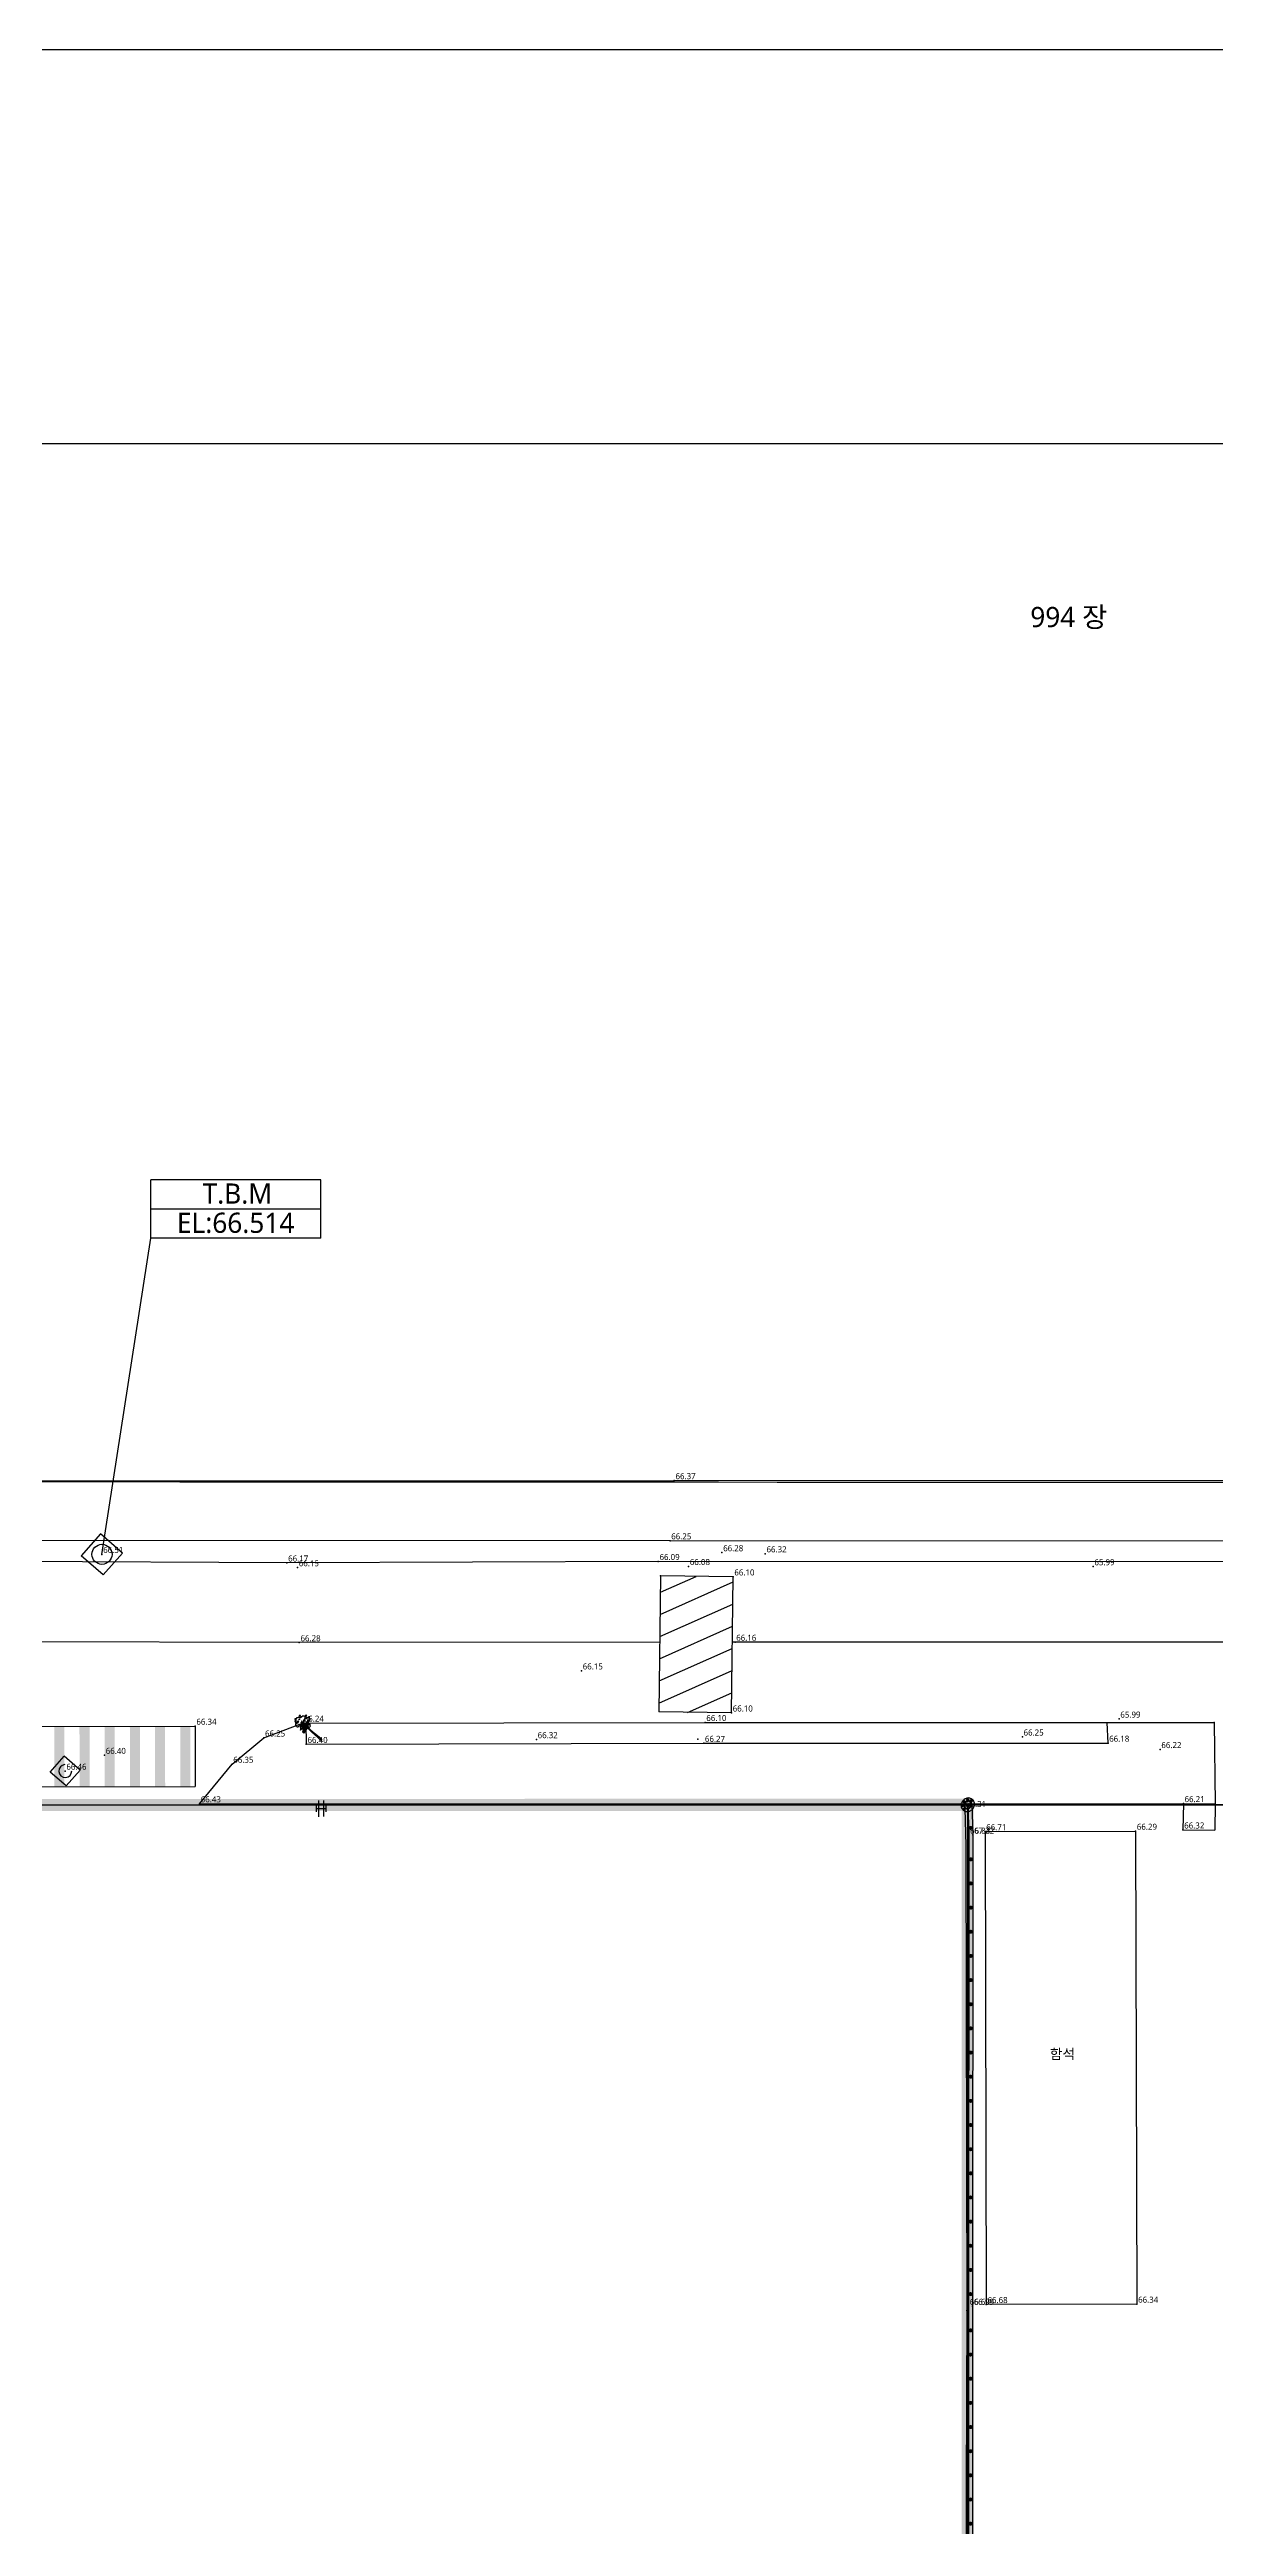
# Model space of a CAD drawing. Header units: millimetres. Extents: x 40342638 to 40753138, y 494620 to 782620.
# Drawn here: x 40615050 to 40672945, y 659581 to 782620 of the extents above; entities that cross this region are included whole.
import ezdxf
from ezdxf.enums import TextEntityAlignment as Align

# ---------------------------------------------------------------- set-up
doc = ezdxf.new("R2010")
doc.units = ezdxf.units.MM
doc.header["$LTSCALE"] = 1000
doc.header["$MEASUREMENT"] = 0
doc.header["$PDSIZE"] = -10
doc.linetypes.add('PHANTOM2', pattern=[1.25, 0.625, -0.125, 0.125, -0.125, 0.125, -0.125])
doc.layers.get('0').update_dxf_attribs({"linetype": 'CONTINUOUS'})
doc.layers.get('Defpoints').update_dxf_attribs({"color": 161, "linetype": 'CONTINUOUS'})
for name, color, linetype in [('AZB015', 3, 'CONTINUOUS'), ('AZB022', 2, 'CONTINUOUS'), ('AZB028', 1, 'CONTINUOUS'), ('EGI휀스', 243, 'CONTINUOUS'), ('TEXT', 3, 'CONTINUOUS'), ('건물', 5, 'CONTINUOUS'), ('과속방지턱', 7, 'CONTINUOUS'), ('나무', 13, 'CONTINUOUS'), ('보도블럭', 141, 'CONTINUOUS'), ('블럭담', 3, 'CONTINUOUS'), ('아스팔트', 1, 'CONTINUOUS'), ('옹벽상단', 27, 'CONTINUOUS'), ('옹벽하단', 28, 'CONTINUOUS'), ('지반고', 7, 'CONTINUOUS'), ('지번', 1, 'CONTINUOUS'), ('지적경계점', 11, 'CONTINUOUS'), ('지적선', 197, 'CONTINUOUS'), ('차선', 7, 'CONTINUOUS'), ('포인트', 7, 'CONTINUOUS'), ('횡단보도', 254, 'CONTINUOUS')]:
    doc.layers.add(name, color=color, linetype=linetype)
doc.styles.add('나눔바른고딕', font='NanumBarunGothic.ttf')

# ---------------------------------------------------------------- blocks, each defined once
blk = doc.blocks.new('AZB015')
at = {"layer": 'AZB015'}
for points in [[(-0.75, 0.75), (0.75, 0.75)], [(-0.75, -0.75), (-0.75, 0.75)], [(0.75, -0.75), (0.75, 0.75)], [(-0.75, -0.75), (0.75, -0.75)]]:
    blk.add_lwpolyline(points, dxfattribs=at)
blk.add_arc((0, 0), 0.458, 45.884, 314.116, dxfattribs=at)
blk = doc.blocks.new('함석담')
at = {"layer": 'EGI휀스'}
for points in [[(-0.24, 0.16), (-0.24, -0.16)], [(-0.24, 0), (0.24, 0)], [(-0.12, 0.4), (-0.12, -0.4)], [(0.12, 0.4), (0.12, -0.4)], [(0.24, 0.16), (0.24, -0.16)]]:
    blk.add_lwpolyline(points, dxfattribs=at)
blk = doc.blocks.new('나무')
at = {"layer": '나무'}
blk.add_line((-0.1, 0), (0.05, 0), dxfattribs=at)
for points in [[(0.75, 2.16), (0.76, 2.16), (0.78, 2.17), (0.78, 2.18), (0.77, 2.19), (0.74, 2.21), (0.74, 2.23), (0.72, 2.25), (0.7, 2.27), (0.71, 2.3), (0.72, 2.31), (0.76, 2.31), (0.78, 2.29), (0.81, 2.3), (0.83, 2.31), (0.84, 2.31), (0.86, 2.33), (0.89, 2.34), (0.89, 2.35), (0.87, 2.35), (0.87, 2.36), (0.9, 2.39), (0.92, 2.39), (0.91, 2.4), (0.9, 2.4), (0.88, 2.4), (0.87, 2.41), (0.88, 2.43), (0.89, 2.45), (0.88, 2.46), (0.87, 2.46), (0.86, 2.45), (0.84, 2.43), (0.83, 2.43), (0.81, 2.43), (0.81, 2.45), (0.8, 2.46), (0.78, 2.45), (0.76, 2.45), (0.74, 2.47), (0.74, 2.48), (0.71, 2.5), (0.69, 2.49), (0.67, 2.49), (0.63, 2.5), (0.6, 2.51), (0.58, 2.5), (0.53, 2.53), (0.51, 2.57), (0.51, 2.59), (0.54, 2.6), (0.56, 2.6), (0.6, 2.59), (0.62, 2.58), (0.68, 2.58), (0.7, 2.59), (0.7, 2.61), (0.68, 2.63), (0.68, 2.65), (0.7, 2.66), (0.72, 2.65), (0.75, 2.66), (0.78, 2.69), (0.81, 2.69), (0.85, 2.72), (0.85, 2.74), (0.81, 2.74), (0.78, 2.74), (0.79, 2.76), (0.78, 2.78), (0.77, 2.78), (0.75, 2.78), (0.72, 2.78), (0.71, 2.78), (0.69, 2.77), (0.65, 2.77), (0.65, 2.78), (0.66, 2.8), (0.68, 2.81), (0.66, 2.83), (0.64, 2.83), (0.63, 2.81), (0.61, 2.8), (0.6, 2.81), (0.63, 2.84), (0.63, 2.85), (0.62, 2.87), (0.6, 2.88), (0.59, 2.91), (0.56, 2.92), (0.53, 2.95), (0.5, 2.97), (0.48, 2.97), (0.44, 2.96), (0.41, 2.98), (0.42, 3), (0.4, 3), (0.38, 3), (0.36, 2.97), (0.35, 2.96), (0.32, 2.99), (0.29, 3.01), (0.32, 3.05), (0.33, 3.06), (0.32, 3.08), (0.36, 3.08), (0.37, 3.1), (0.39, 3.13), (0.42, 3.12), (0.44, 3.13), (0.44, 3.15), (0.42, 3.16), (0.4, 3.18), (0.41, 3.21), (0.38, 3.2), (0.36, 3.23), (0.33, 3.22), (0.32, 3.19), (0.29, 3.19), (0.27, 3.19), (0.24, 3.16), (0.21, 3.17), (0.2, 3.16), (0.19, 3.15), (0.15, 3.18), (0.12, 3.15), (0.09, 3.18), (0.07, 3.2), (0.05, 3.23), (0.03, 3.25), (0.02, 3.26), (-0.04, 3.29), (-0.05, 3.29), (-0.07, 3.28), (-0.08, 3.27), (-0.08, 3.26), (-0.1, 3.26), (-0.11, 3.26), (-0.13, 3.27), (-0.14, 3.29), (-0.15, 3.31), (-0.16, 3.33), (-0.18, 3.34), (-0.19, 3.33), (-0.19, 3.33), (-0.19, 3.31), (-0.2, 3.31), (-0.21, 3.31), (-0.22, 3.32), (-0.22, 3.3), (-0.21, 3.28), (-0.2, 3.26), (-0.19, 3.25), (-0.18, 3.21), (-0.16, 3.19), (-0.18, 3.17), (-0.18, 3.16), (-0.23, 3.16), (-0.25, 3.16), (-0.27, 3.18), (-0.29, 3.19), (-0.3, 3.19), (-0.33, 3.2), (-0.35, 3.2), (-0.37, 3.19), (-0.37, 3.17), (-0.34, 3.15), (-0.34, 3.12), (-0.33, 3.12), (-0.31, 3.1), (-0.31, 3.08), (-0.32, 3.07), (-0.35, 3.07), (-0.36, 3.08), (-0.38, 3.08), (-0.38, 3.07), (-0.38, 3.05), (-0.42, 3.04), (-0.43, 3.05), (-0.45, 3.04), (-0.44, 3.02), (-0.46, 2.99), (-0.47, 2.98), (-0.49, 2.97), (-0.49, 2.96), (-0.5, 2.93), (-0.52, 2.92), (-0.56, 2.92), (-0.58, 2.9), (-0.59, 2.88), (-0.58, 2.86), (-0.6, 2.83), (-0.62, 2.81), (-0.63, 2.79), (-0.62, 2.76), (-0.6, 2.74), (-0.61, 2.71), (-0.64, 2.69), (-0.64, 2.66), (-0.61, 2.63), (-0.57, 2.62), (-0.56, 2.59), (-0.52, 2.58), (-0.43, 2.59), (-0.4, 2.57), (-0.39, 2.56), (-0.38, 2.55), (-0.36, 2.52), (-0.33, 2.52), (-0.3, 2.53), (-0.26, 2.55), (-0.22, 2.54), (-0.21, 2.51), (-0.17, 2.51), (-0.14, 2.53), (-0.12, 2.52), (-0.1, 2.5), (-0.1, 2.48), (-0.08, 2.46), (-0.04, 2.45), (-0.03, 2.43), (-0.02, 2.42), (0, 2.4)], [(-0.44, 2.91), (-0.45, 2.92), (-0.46, 2.93), (-0.44, 2.94), (-0.43, 2.92), (-0.44, 2.91)], [(-0.26, 2.87), (-0.27, 2.86), (-0.28, 2.87), (-0.29, 2.86), (-0.3, 2.86), (-0.31, 2.88), (-0.31, 2.91), (-0.32, 2.92), (-0.33, 2.92), (-0.34, 2.91), (-0.34, 2.9), (-0.36, 2.91), (-0.37, 2.92), (-0.38, 2.92), (-0.38, 2.93), (-0.38, 2.94), (-0.35, 2.94), (-0.34, 2.94), (-0.32, 2.95), (-0.31, 2.96), (-0.31, 2.95), (-0.27, 2.94), (-0.26, 2.94), (-0.24, 2.94), (-0.25, 2.92), (-0.26, 2.92), (-0.26, 2.9), (-0.25, 2.89), (-0.26, 2.87)], [(-0.31, 2.44), (-0.32, 2.45), (-0.33, 2.47), (-0.35, 2.48), (-0.37, 2.51), (-0.36, 2.53)], [(-0.36, 2.52), (-0.35, 2.5), (-0.34, 2.49), (-0.32, 2.47), (-0.3, 2.48), (-0.3, 2.48), (-0.3, 2.5), (-0.3, 2.51), (-0.32, 2.52), (-0.33, 2.52), (-0.34, 2.51), (-0.34, 2.51), (-0.34, 2.49)], [(-0.15, 2.31), (-0.2, 2.36), (-0.24, 2.41), (-0.26, 2.44), (-0.27, 2.45), (-0.3, 2.46), (-0.29, 2.47), (-0.29, 2.48), (-0.3, 2.51), (-0.3, 2.51)], [(-0.3, 2.51), (-0.3, 2.51)], [(0.01, 2.29), (-0.04, 2.33), (-0.09, 2.38), (-0.14, 2.42), (-0.2, 2.47), (-0.26, 2.5), (-0.28, 2.53)], [(-0.28, 2.51), (-0.28, 2.53)], [(-0.15, 2.31), (-0.14, 2.31), (-0.09, 2.33), (-0.08, 2.33), (-0.09, 2.35), (-0.1, 2.38), (-0.15, 2.41), (-0.2, 2.44), (-0.24, 2.47), (-0.27, 2.5), (-0.28, 2.51)], [(-0.24, 2.91), (-0.22, 2.92), (-0.2, 2.91), (-0.19, 2.92), (-0.19, 2.93), (-0.2, 2.93), (-0.2, 2.94), (-0.18, 2.96), (-0.16, 2.96), (-0.14, 2.97), (-0.11, 2.96), (-0.1, 2.96), (-0.09, 2.95), (-0.11, 2.94), (-0.12, 2.94), (-0.13, 2.95), (-0.14, 2.94), (-0.16, 2.94), (-0.16, 2.93), (-0.16, 2.92), (-0.17, 2.91), (-0.18, 2.9), (-0.2, 2.9), (-0.21, 2.9), (-0.23, 2.9), (-0.24, 2.89), (-0.25, 2.9), (-0.24, 2.91)], [(0.08, 2.71), (0.08, 2.67), (0.08, 2.61), (0.08, 2.56), (0.07, 2.53), (0.06, 2.52), (0.04, 2.53), (0.01, 2.55), (-0.02, 2.58), (-0.04, 2.62), (-0.06, 2.65)], [(-0.06, 2.65), (-0.06, 2.64)], [(0.03, 2.18), (0.06, 2.23), (0.07, 2.28), (0.08, 2.32), (0.08, 2.37), (0.07, 2.44), (0.06, 2.49), (0.05, 2.5), (0.02, 2.53), (-0.03, 2.58), (-0.06, 2.64)], [(0, 2.3), (0, 2.47), (0, 2.55)], [(0.03, 2.14), (0.07, 2.19), (0.09, 2.25), (0.11, 2.32), (0.11, 2.36), (0.12, 2.39), (0.14, 2.43), (0.16, 2.46), (0.21, 2.51), (0.24, 2.56), (0.29, 2.57), (0.4, 2.58)], [(0.05, 2.98), (0.06, 3), (0.07, 3.01), (0.09, 3.01), (0.1, 3), (0.1, 2.99), (0.1, 2.97), (0.09, 2.97), (0.07, 2.98), (0.07, 2.99), (0.06, 2.99), (0.05, 2.97), (0.04, 2.98), (0.05, 2.98)], [(0.04, 2.21), (0.04, 2.3), (0.04, 2.51)], [(0.35, 2.58), (0.29, 2.58), (0.25, 2.58), (0.23, 2.56), (0.22, 2.54), (0.18, 2.51), (0.14, 2.47), (0.11, 2.42), (0.09, 2.41), (0.09, 2.44), (0.08, 2.48), (0.08, 2.5), (0.09, 2.54), (0.09, 2.57), (0.09, 2.61), (0.1, 2.68), (0.1, 2.72)], [(0.1, 2.72), (0.08, 2.71)], [(0.19, 2.49), (0.24, 2.51), (0.26, 2.5), (0.27, 2.5), (0.29, 2.51), (0.31, 2.52), (0.35, 2.52), (0.36, 2.51), (0.34, 2.49), (0.34, 2.48), (0.34, 2.46), (0.37, 2.45), (0.38, 2.47), (0.38, 2.48), (0.39, 2.5), (0.39, 2.52), (0.38, 2.53), (0.38, 2.56), (0.38, 2.57), (0.36, 2.56), (0.34, 2.55), (0.34, 2.55), (0.32, 2.55), (0.29, 2.53), (0.26, 2.52), (0.25, 2.53), (0.23, 2.53), (0.22, 2.51), (0.22, 2.51), (0.21, 2.51)], [(0.25, 3.02), (0.24, 3.04), (0.24, 3.05), (0.23, 3.07), (0.22, 3.07), (0.2, 3.06), (0.22, 3.05), (0.21, 3.04), (0.2, 3.03), (0.21, 3.02), (0.22, 3.02), (0.23, 3.02), (0.24, 3.02), (0.25, 3.02)], [(0.35, 2.58), (0.4, 2.58)], [(-0.15, 1.84), (-0.22, 1.78), (-0.25, 1.79), (-0.27, 1.79), (-0.29, 1.78), (-0.31, 1.76), (-0.33, 1.76), (-0.36, 1.76), (-0.38, 1.76), (-0.4, 1.76), (-0.43, 1.77), (-0.47, 1.76), (-0.51, 1.79), (-0.53, 1.78), (-0.56, 1.76), (-0.58, 1.73), (-0.61, 1.73), (-0.62, 1.74), (-0.65, 1.75), (-0.67, 1.79), (-0.66, 1.81), (-0.65, 1.84), (-0.63, 1.86), (-0.6, 1.91), (-0.59, 1.94), (-0.56, 1.95), (-0.54, 1.96), (-0.49, 1.95), (-0.45, 1.94), (-0.4, 1.97), (-0.39, 1.98), (-0.36, 1.98), (-0.32, 1.95), (-0.27, 1.93), (-0.22, 1.94), (-0.21, 1.96), (-0.17, 1.97), (-0.16, 2), (-0.17, 2.02), (-0.18, 2.02), (-0.2, 2.03), (-0.21, 2.03), (-0.24, 2.02), (-0.27, 2.03), (-0.26, 2.04), (-0.25, 2.06), (-0.25, 2.06)], [(-0.3, 2.4), (-0.3, 2.4), (-0.32, 2.39), (-0.35, 2.37), (-0.39, 2.38), (-0.44, 2.38), (-0.47, 2.37), (-0.48, 2.35), (-0.51, 2.33), (-0.52, 2.29), (-0.57, 2.27), (-0.59, 2.27), (-0.6, 2.25), (-0.64, 2.24), (-0.65, 2.2), (-0.64, 2.18), (-0.6, 2.17), (-0.56, 2.18), (-0.55, 2.19), (-0.49, 2.19), (-0.45, 2.19), (-0.4, 2.15), (-0.4, 2.14), (-0.39, 2.13)], [(-0.03, 1.8), (-0.09, 1.84), (-0.16, 1.86), (-0.25, 1.87), (-0.38, 1.88), (-0.49, 1.88), (-0.57, 1.84)], [(-0.56, 1.83), (-0.57, 1.84)], [(-0.03, 1.77), (-0.09, 1.81), (-0.15, 1.84), (-0.21, 1.85), (-0.26, 1.86), (-0.35, 1.86), (-0.45, 1.87), (-0.48, 1.87), (-0.56, 1.83)], [(-0.13, 2.13), (-0.15, 2.14), (-0.24, 2.14), (-0.35, 2.13), (-0.45, 2.13), (-0.51, 2.14)], [(-0.51, 2.14), (-0.5, 2.14)], [(-0.5, 2.14), (-0.46, 2.13), (-0.38, 2.13), (-0.33, 2.14), (-0.27, 2.14), (-0.19, 2.15), (-0.14, 2.14)], [(-0.02, 1.88), (-0.06, 1.98), (-0.08, 1.99), (-0.1, 2.01), (-0.14, 2.02), (-0.15, 2.04), (-0.18, 2.06), (-0.29, 2.07), (-0.43, 2.09)], [(-0.43, 2.09), (-0.41, 2.09)], [(-0.41, 2.09), (-0.3, 2.08), (-0.18, 2.08), (-0.16, 2.07), (-0.13, 2.04), (-0.09, 2.02), (-0.06, 2.01), (-0.08, 2.05), (-0.12, 2.11), (-0.13, 2.13)], [(-0.38, 2.13), (-0.35, 2.1), (-0.33, 2.09), (-0.3, 2.1), (-0.27, 2.11), (-0.29, 2.13), (-0.29, 2.13)], [(-0.36, 2.24), (-0.3, 2.24), (-0.23, 2.24), (-0.2, 2.23)], [(-0.36, 2.23), (-0.36, 2.24)], [(-0.19, 2.22), (-0.2, 2.22), (-0.26, 2.23), (-0.32, 2.23), (-0.36, 2.23)], [(-0.24, 2.29), (-0.27, 2.32), (-0.3, 2.36), (-0.31, 2.45)], [(-0.29, 2.14), (-0.31, 2.15), (-0.3, 2.17), (-0.23, 2.15), (-0.18, 2.15), (-0.18, 2.18), (-0.21, 2.19), (-0.23, 2.2), (-0.25, 2.21), (-0.25, 2.23)], [(-0.23, 2.3), (-0.28, 2.36), (-0.29, 2.38), (-0.3, 2.45)], [(-0.17, 2.31), (-0.22, 2.36), (-0.26, 2.41), (-0.27, 2.42), (-0.28, 2.44), (-0.3, 2.44)], [(-0.26, 2.42), (-0.28, 2.4), (-0.29, 2.4)], [(-0.27, 2.26), (-0.24, 2.29)], [(-0.26, 2.25), (-0.27, 2.26)], [(-0.24, 2.28), (-0.25, 2.27), (-0.26, 2.25)], [(-0.25, 2.24), (-0.25, 2.24), (-0.24, 2.25), (-0.23, 2.26), (-0.22, 2.26)], [(-0.2, 2.23), (-0.22, 2.26), (-0.24, 2.28)], [(-0.23, 2.3), (-0.22, 2.3), (-0.19, 2.31), (-0.17, 2.31)], [(-0.17, 2.3), (-0.18, 2.3), (-0.22, 2.29), (-0.22, 2.29)], [(-0.18, 2.23), (-0.2, 2.26), (-0.22, 2.29)], [(-0.2, 2.26), (-0.19, 2.27), (-0.16, 2.28), (-0.15, 2.29)], [(-0.14, 2.14), (-0.17, 2.19), (-0.19, 2.22)], [(-0.18, 2.23), (-0.18, 2.23), (-0.14, 2.22), (-0.11, 2.21), (-0.1, 2.2), (-0.09, 2.21), (-0.1, 2.22), (-0.16, 2.3), (-0.17, 2.3)], [(-0.12, 2.14), (-0.1, 2.13), (-0.06, 2.13), (-0.05, 2.13), (-0.04, 2.14), (-0.05, 2.16), (-0.07, 2.18), (-0.11, 2.19), (-0.13, 2.21), (-0.16, 2.21), (-0.17, 2.22)], [(-0.12, 2.14), (-0.17, 2.22)], [(-0.01, 2.26), (-0.04, 2.31), (-0.07, 2.32), (-0.09, 2.32), (-0.13, 2.31), (-0.15, 2.31)], [(-0.01, 2.14), (-0.02, 2.14), (-0.03, 2.16), (-0.05, 2.19), (-0.07, 2.21), (-0.13, 2.28), (-0.15, 2.31)], [(0, 1.91), (-0.05, 2.04), (-0.11, 2.12), (-0.11, 2.12)], [(-0.01, 2.07), (-0.04, 2.11), (-0.07, 2.12), (-0.1, 2.12), (-0.11, 2.12)], [(-0.1, 0), (-0.08, 0.07), (-0.07, 0.23), (-0.06, 0.4), (-0.04, 1.25), (-0.04, 1.68), (-0.03, 1.77)], [(-0.03, 1.8), (-0.03, 1.9)], [(-0.02, 1.97), (-0.02, 2.06), (-0.01, 2.11)], [(-0.01, 2.14), (-0.01, 2.23), (-0.01, 2.26)], [(0, 1.61), (0.03, 1.65), (0.06, 1.69), (0.08, 1.75), (0.1, 1.83), (0.12, 1.87), (0.16, 1.95)], [(0.02, 2.01), (0.04, 2.07), (0.07, 2.1), (0.11, 2.14), (0.16, 2.15), (0.19, 2.17), (0.22, 2.18), (0.27, 2.19), (0.29, 2.21)], [(0.02, 1.81), (0.06, 1.84), (0.1, 1.9), (0.16, 1.97), (0.19, 2.02), (0.21, 2.03)], [(0.02, 1.59), (0.07, 1.66), (0.09, 1.71), (0.12, 1.83), (0.17, 1.93), (0.18, 1.97)], [(0.16, 1.95), (0.15, 1.94), (0.12, 1.9), (0.09, 1.84), (0.06, 1.82), (0.03, 1.78)], [(0.29, 2.2), (0.27, 2.18), (0.23, 2.18), (0.22, 2.17), (0.19, 2.16), (0.16, 2.13), (0.11, 2.12), (0.09, 2.09), (0.07, 2.07), (0.05, 2.03), (0.04, 1.99)], [(0.04, 2.07), (0.04, 2.16)], [(0.04, 1.82), (0.04, 1.96), (0.04, 2.02)], [(0.04, 1.66), (0.04, 1.73), (0.04, 1.79)], [(0.05, 0), (0.04, 0.08), (0.04, 0.97), (0.04, 1.61)], [(0.1, 2.31), (0.14, 2.31), (0.15, 2.3), (0.18, 2.29), (0.2, 2.28), (0.23, 2.29), (0.24, 2.28), (0.24, 2.25), (0.23, 2.24), (0.21, 2.24), (0.2, 2.24), (0.18, 2.24), (0.17, 2.23), (0.16, 2.22), (0.14, 2.23), (0.13, 2.23), (0.11, 2.22), (0.1, 2.22), (0.09, 2.2), (0.08, 2.2), (0.07, 2.2)], [(0.17, 2.05), (0.16, 2.06), (0.15, 2.08), (0.14, 2.08), (0.12, 2.08), (0.11, 2.06), (0.1, 2.05), (0.08, 2.06), (0.08, 2.07), (0.1, 2.08), (0.12, 2.1), (0.12, 2.11), (0.15, 2.13), (0.16, 2.12), (0.15, 2.1), (0.18, 2.1), (0.17, 2.09), (0.19, 2.08), (0.2, 2.08), (0.21, 2.07), (0.21, 2.05), (0.2, 2.05), (0.19, 2.06), (0.17, 2.06), (0.17, 2.05)], [(0.12, 1.83), (0.13, 1.8), (0.13, 1.77), (0.12, 1.72), (0.19, 1.71), (0.21, 1.7), (0.29, 1.71), (0.3, 1.71), (0.35, 1.77), (0.35, 1.8), (0.41, 1.83), (0.42, 1.87), (0.39, 1.89), (0.32, 1.89), (0.3, 1.91), (0.36, 1.95), (0.37, 1.98), (0.39, 2.01)], [(0.46, 2.26), (0.43, 2.2), (0.41, 2.18), (0.35, 2.12), (0.3, 2.08), (0.25, 2.05), (0.21, 2.02), (0.19, 1.99), (0.18, 1.97)], [(0.75, 2.16), (0.7, 2.13), (0.68, 2.15), (0.7, 2.18), (0.68, 2.2), (0.66, 2.2), (0.64, 2.18), (0.63, 2.16), (0.61, 2.14), (0.59, 2.14), (0.57, 2.16), (0.55, 2.15), (0.54, 2.13), (0.51, 2.13), (0.5, 2.15), (0.5, 2.17), (0.48, 2.18), (0.46, 2.18), (0.45, 2.18), (0.47, 2.16), (0.47, 2.13), (0.45, 2.12), (0.44, 2.11), (0.42, 2.11), (0.4, 2.11), (0.37, 2.1), (0.35, 2.09), (0.35, 2.06), (0.38, 2.05), (0.39, 2.01), (0.36, 1.99), (0.31, 1.97), (0.28, 1.98), (0.28, 2.01), (0.25, 2.01), (0.22, 1.98), (0.19, 1.97), (0.19, 1.97)], [(0.21, 2.03), (0.23, 2.08), (0.25, 2.1), (0.28, 2.13), (0.31, 2.17), (0.35, 2.21)], [(0.23, 2.05), (0.24, 2.06), (0.31, 2.1), (0.37, 2.15), (0.42, 2.2), (0.44, 2.24), (0.45, 2.27)], [(0.23, 2.24), (0.29, 2.21), (0.35, 2.21), (0.45, 2.27), (0.46, 2.26), (0.5, 2.17)], [(0.35, 2.2), (0.31, 2.16), (0.29, 2.13), (0.26, 2.1), (0.24, 2.07), (0.23, 2.05)], [(0.29, 2.2), (0.29, 2.21)], [(0.35, 2.2), (0.35, 2.21)], [(0.46, 2.26), (0.45, 2.27)], [(0.57, 2.19), (0.56, 2.21), (0.54, 2.22), (0.54, 2.23), (0.53, 2.25), (0.53, 2.25), (0.56, 2.25), (0.56, 2.24), (0.58, 2.24), (0.6, 2.24), (0.61, 2.21), (0.6, 2.19), (0.59, 2.2), (0.59, 2.19), (0.58, 2.18), (0.57, 2.19)]]:
    blk.add_lwpolyline(points, dxfattribs=at)
blk = doc.blocks.new('지적경계점')
at = {"layer": '지적경계점'}
for points in [[(-0.21, -0.42), (-0.15, -0.44), (-0.12, -0.44), (-0.07, -0.45), (-0.01, -0.46), (0.05, -0.46), (0.1, -0.45), (0.16, -0.44), (0.22, -0.41), (0.27, -0.39), (0.32, -0.36), (0.35, -0.33), (0.38, -0.3), (0.42, -0.26), (0.44, -0.22), (0.47, -0.17), (0.49, -0.11), (0.5, -0.05), (0.5, 0.02), (0.49, 0.09), (0.47, 0.15), (0.45, 0.2), (0.41, 0.27), (0.36, 0.31), (0.32, 0.35), (0.26, 0.39), (0.19, 0.42), (0.13, 0.44), (0.08, 0.45), (0.02, 0.45), (-0.07, 0.45), (-0.11, 0.44), (-0.21, 0.41), (-0.24, 0.4), (-0.28, 0.37), (-0.36, 0.31), (-0.41, 0.26), (-0.45, 0.2), (-0.48, 0.11), (-0.49, 0.04), (-0.5, -0.01), (-0.49, -0.07), (-0.48, -0.13), (-0.45, -0.19), (-0.43, -0.23), (-0.39, -0.28), (-0.35, -0.32), (-0.31, -0.36), (-0.26, -0.39), (-0.23, -0.41), (-0.21, -0.42)], [(-0.48, 0.03), (-0.49, 0.06), (-0.34, 0.05), (-0.34, 0.03), (-0.48, 0.03)], [(-0.46, -0.06), (-0.48, -0.06), (-0.49, 0.02), (-0.46, 0.02), (-0.46, -0.01), (-0.45, -0.01), (-0.42, -0.01), (-0.4, -0.01), (-0.39, 0), (-0.38, 0.02), (-0.36, 0.01), (-0.37, -0.01), (-0.39, -0.02), (-0.4, -0.03), (-0.37, -0.04), (-0.36, -0.05), (-0.37, -0.06), (-0.39, -0.05), (-0.4, -0.04), (-0.41, -0.04), (-0.44, -0.03), (-0.46, -0.03), (-0.46, -0.06)], [(-0.4, 0.23), (-0.34, 0.29), (-0.32, 0.27), (-0.34, 0.25), (-0.33, 0.24), (-0.31, 0.24), (-0.29, 0.24), (-0.29, 0.22), (-0.32, 0.22), (-0.33, 0.22), (-0.33, 0.21), (-0.33, 0.19), (-0.35, 0.19), (-0.35, 0.21), (-0.35, 0.23), (-0.36, 0.24), (-0.38, 0.22), (-0.4, 0.23)], [(-0.31, 0.26), (-0.3, 0.28), (-0.33, 0.31), (-0.31, 0.32), (-0.25, 0.26), (-0.26, 0.25), (-0.28, 0.26), (-0.29, 0.25), (-0.31, 0.26)], [(-0.3, 0.16), (-0.31, 0.17), (-0.24, 0.25), (-0.2, 0.22), (-0.21, 0.2), (-0.23, 0.22), (-0.3, 0.16)], [(0.12, -0.24), (0.17, -0.21), (0.22, -0.18), (0.25, -0.14), (0.28, -0.1), (0.3, -0.06), (0.3, 0), (0.3, 0.05), (0.28, 0.09), (0.25, 0.14), (0.21, 0.18), (0.19, 0.2), (0.13, 0.23), (0.07, 0.25), (0.02, 0.25), (-0.03, 0.25), (-0.11, 0.23), (-0.15, 0.22), (-0.2, 0.18), (-0.23, 0.15), (-0.27, 0.11), (-0.29, 0.06), (-0.3, 0.01), (-0.29, -0.03), (-0.28, -0.08), (-0.26, -0.13), (-0.23, -0.16), (-0.2, -0.19), (-0.16, -0.22), (-0.09, -0.24), (-0.02, -0.26), (0.04, -0.26), (0.09, -0.25), (0.12, -0.24)], [(0.06, -0.22), (0.1, -0.21), (0.14, -0.2), (0.18, -0.17), (0.22, -0.14), (0.24, -0.1), (0.26, -0.06), (0.27, -0.01), (0.27, 0.04), (0.24, 0.1), (0.23, 0.13), (0.19, 0.16), (0.15, 0.19), (0.12, 0.2), (0.09, 0.21), (0.06, 0.22), (0.02, 0.22), (-0.01, 0.22), (-0.04, 0.22), (-0.09, 0.21), (-0.13, 0.19), (-0.17, 0.17), (-0.2, 0.15), (-0.22, 0.12), (-0.24, 0.09), (-0.26, 0.05), (-0.26, 0.02), (-0.27, 0.01), (-0.27, -0.01), (-0.27, -0.03), (-0.26, -0.06), (-0.25, -0.07), (-0.23, -0.11), (-0.21, -0.15), (-0.18, -0.17), (-0.13, -0.2), (-0.08, -0.22), (-0.04, -0.23), (0, -0.23), (0.04, -0.23), (0.06, -0.22)], [(0.02, -0.18), (-0.02, -0.18), (-0.02, -0.01), (-0.16, -0.01), (-0.16, 0.02), (-0.02, 0.02), (-0.01, 0.13), (0.02, 0.13), (0.02, 0.01), (0.16, 0.01), (0.16, -0.02), (0.02, -0.02), (0.02, -0.18)], [(-0.08, 0.37), (-0.08, 0.39), (0, 0.39), (0, 0.37), (-0.01, 0.35), (-0.02, 0.32), (-0.05, 0.32), (-0.08, 0.31), (-0.07, 0.33), (-0.05, 0.34), (-0.04, 0.34), (-0.03, 0.36), (-0.03, 0.37), (-0.08, 0.37)], [(0.06, 0.3), (0.05, 0.3), (0.02, 0.31), (-0.01, 0.31), (-0.04, 0.31), (-0.06, 0.31), (-0.07, 0.3), (-0.07, 0.29), (-0.07, 0.28), (-0.06, 0.27), (-0.04, 0.26), (0, 0.26), (0.04, 0.26), (0.06, 0.27), (0.06, 0.28), (0.06, 0.3)], [(0.04, 0.29), (0.04, 0.29), (0.03, 0.3), (0, 0.3), (-0.03, 0.3), (-0.05, 0.29), (-0.05, 0.29), (-0.05, 0.28), (-0.05, 0.28), (-0.03, 0.27), (0, 0.27), (0.03, 0.28), (0.04, 0.28), (0.04, 0.29)], [(-0.02, 0.02), (0.02, -0.02)], [(-0.02, -0.01), (0.02, 0.01)], [(0.01, 0.37), (0.01, 0.38), (0.04, 0.39), (0.04, 0.39), (0.06, 0.39), (0.06, 0.31), (0.04, 0.31), (0.04, 0.33), (0.01, 0.33), (0.01, 0.35), (0.04, 0.35), (0.04, 0.37), (0.01, 0.37)], [(0.24, 0.3), (0.25, 0.32), (0.3, 0.29), (0.29, 0.27), (0.27, 0.26), (0.29, 0.25), (0.31, 0.28), (0.33, 0.26), (0.24, 0.17), (0.23, 0.19), (0.25, 0.2), (0.23, 0.22), (0.21, 0.22), (0.19, 0.22), (0.18, 0.23), (0.17, 0.24), (0.19, 0.25), (0.2, 0.24), (0.21, 0.24), (0.23, 0.25), (0.25, 0.26), (0.27, 0.28), (0.24, 0.3)], [(0.26, 0.22), (0.25, 0.23), (0.26, 0.25), (0.28, 0.23), (0.26, 0.22)], [(0.26, 0.15), (0.25, 0.16), (0.34, 0.25), (0.35, 0.24), (0.26, 0.15)], [(0.38, -0.05), (0.32, -0.06), (0.31, 0.07), (0.37, 0.07), (0.38, -0.05)], [(0.34, -0.04), (0.33, 0.03), (0.35, 0.03), (0.36, -0.04), (0.34, -0.04)], [(0.4, -0.02), (0.39, 0.01), (0.4, 0.01), (0.42, 0.02), (0.4, 0.03), (0.39, 0.04), (0.38, 0.07), (0.39, 0.07), (0.41, 0.05), (0.42, 0.04), (0.44, 0.03), (0.46, 0.03), (0.45, 0.08), (0.47, 0.08), (0.48, -0.01), (0.46, -0.01), (0.46, 0.01), (0.44, 0.02), (0.43, 0.01), (0.41, 0), (0.4, -0.02)], [(0.4, -0.06), (0.4, -0.04), (0.43, -0.04), (0.43, -0.01), (0.44, -0.01), (0.45, -0.03), (0.48, -0.03), (0.48, -0.05), (0.4, -0.06)]]:
    blk.add_lwpolyline(points, dxfattribs=at)

msp = doc.modelspace()

# ---------------------------------------------------------------- linework, layer by layer
at = {"layer": 'AZB022', "color": 1, "linetype": 'Continuous'}
msp.add_line((40617577, 708892, 66512), (40616618, 707804, 66512), dxfattribs=at)
msp.add_circle((40617653, 707870, 66512), 498, dxfattribs=at)
at = {"layer": 'AZB028'}
msp.add_line((40617707, 706846, 66512), (40616618, 707804, 66512), dxfattribs=at)
at = {"layer": 'AZB028', "elevation": 66512}
for points in [[(40628523, 726472), (40620073, 726472)], [(40620073, 725022), (40620073, 726472)], [(40628523, 725022), (40628523, 726472)], [(40620073, 723572), (40620073, 725022)], [(40628523, 725022), (40620073, 725022)], [(40628523, 723572), (40628523, 725022)], [(40617653, 707870), (40620073, 723572)], [(40628523, 723572), (40620073, 723572)], [(40618665, 707934), (40617577, 708892)], [(40618665, 707934), (40617707, 706846)]]:
    msp.add_lwpolyline(points, dxfattribs=at)
at = {"layer": 'Defpoints'}
msp.add_lwpolyline([(40753138, 494620), (40342638, 494620), (40342638, 782620), (40753138, 782620)], close=True, dxfattribs=at)
at = {"layer": 'Defpoints', "ltscale": 0.1}
msp.add_lwpolyline([(40705638, 512887), (40354638, 512887), (40354638, 763053), (40705638, 763053)], close=True, dxfattribs=at)
at = {"layer": 'Defpoints', "linetype": 'PHANTOM2', "ltscale": 10, "const_width": 600}
msp.add_lwpolyline([(40456179, 695573), (40557743, 695416), (40660643, 695428), (40660628, 572887), (40452108, 572872)], dxfattribs=at)
at = {"layer": 'EGI휀스'}
for p, q in [((40660500, 695250, 66308), (40660557, 693409, 66837)), ((40660557, 693409, 66837), (40660592, 670306, 66660)), ((40660592, 670306, 66660), (40660477, 627909, 66202))]:
    msp.add_line(p, q, dxfattribs=at)
at = {"layer": '건물'}
for p, q in [((40661504, 694101, 66710), (40668983, 694121, 66291)), ((40661504, 694101, 66710), (40661566, 670610, 66680)), ((40668983, 694121, 66291), (40669046, 670630, 66337)), ((40669046, 670630, 66337), (40661566, 670610, 66680))]:
    msp.add_line(p, q, dxfattribs=at)
at = {"layer": '과속방지턱'}
for p, q in [((40645390, 706799, 66117), (40645307, 700039, 66100)), ((40648996, 706754, 66102), (40645390, 706799, 66117)), ((40648913, 699995, 66102), (40648996, 706754, 66102)), ((40648913, 699995, 66102), (40645307, 700039, 66100))]:
    msp.add_line(p, q, dxfattribs=at)
for points in [[(40645366, 704887), (40648993, 706500)], [(40645380, 705987), (40647156, 706777)], [(40645353, 703786), (40648980, 705399)], [(40645339, 702686), (40648966, 704299)], [(40645326, 701585), (40648953, 703198)], [(40645312, 700485), (40648939, 702098)], [(40646732, 700022), (40648926, 700997)]]:
    msp.add_lwpolyline(points, dxfattribs=at)
at = {"layer": '보도블럭'}
for p, q in [((40613246, 711521, 66534), (40646074, 711537, 66367)), ((40686688, 711511, 66179), (40646074, 711537, 66367)), ((40645861, 708547, 66254), (40612094, 708555, 66466)), ((40688066, 708510, 66105), (40645861, 708547, 66254)), ((40627772, 699488, 66382), (40627800, 698434, 66400)), ((40667610, 698493, 66178), (40667576, 699522, 65981)), ((40627800, 698434, 66400), (40647535, 698487, 66272)), ((40647535, 698487, 66272), (40667610, 698493, 66178)), ((40622498, 695482, 66428), (40671352, 695495, 66212))]:
    msp.add_line(p, q, dxfattribs=at)
at = {"layer": '블럭담'}
for p, q in [((40671352, 695495, 66212), (40671334, 694185, 66310)), ((40671352, 695495, 66212), (40672927, 695474, 66279)), ((40672927, 695474, 66279), (40672910, 694164, 66279)), ((40671334, 694185, 66310), (40672910, 694164, 66279))]:
    msp.add_line(p, q, dxfattribs=at)
at = {"layer": '아스팔트'}
for p, q in [((40626838, 707445, 66166), (40613311, 707511, 66264)), ((40645279, 707519, 66086), (40626838, 707445, 66166)), ((40713010, 707488, 65818), (40645279, 707519, 66086)), ((40625690, 698753, 66250), (40627611, 699487, 66243)), ((40627611, 699487, 66243), (40647604, 699521, 66105)), ((40647604, 699521, 66105), (40672882, 699522, 66082)), ((40672882, 699522, 66082), (40672927, 695474, 66279)), ((40624114, 697450, 66347), (40625690, 698753, 66250)), ((40622498, 695482, 66428), (40624114, 697450, 66347))]:
    msp.add_line(p, q, dxfattribs=at)
at = {"layer": '옹벽상단'}
for p, q in [((40660652, 695477, 66308), (40660852, 695484, 66308)), ((40660852, 695484, 66308), (40660901, 693929, 67220)), ((40660901, 693923, 66838), (40660887, 670520, 66990)), ((40660887, 670520, 66686), (40660892, 628039, 66500))]:
    msp.add_line(p, q, dxfattribs=at)
at = {"layer": '옹벽상단', "const_width": 100}
for points, elevation in [([(40660757, 694244, 1), (40660823, 694319, 1)], 66308), ([(40660767, 692685, 1), (40660834, 692760, 1)], 66838), ([(40660767, 691485, 1), (40660833, 691560, 1)], 66838), ([(40660766, 690285, 1), (40660832, 690360, 1)], 66838), ([(40660765, 689085, 1), (40660831, 689160, 1)], 66838), ([(40660765, 687885, 1), (40660831, 687960, 1)], 66838), ([(40660764, 686685, 1), (40660830, 686760, 1)], 66838), ([(40660763, 685485, 1), (40660829, 685560, 1)], 66838), ([(40660762, 684285, 1), (40660828, 684360, 1)], 66838), ([(40660762, 683085, 1), (40660828, 683160, 1)], 66838), ([(40660761, 681885, 1), (40660827, 681960, 1)], 66838), ([(40660760, 680685, 1), (40660826, 680760, 1)], 66838), ([(40660759, 679485, 1), (40660825, 679560, 1)], 66838), ([(40660759, 678285, 1), (40660825, 678360, 1)], 66838), ([(40660758, 677085, 1), (40660824, 677160, 1)], 66838), ([(40660757, 675885, 1), (40660823, 675960, 1)], 66838), ([(40660756, 674685, 1), (40660823, 674760, 1)], 66838), ([(40660756, 673485, 1), (40660822, 673560, 1)], 66838), ([(40660755, 672285, 1), (40660821, 672360, 1)], 66838), ([(40660754, 671085, 1), (40660820, 671160, 1)], 66838), ([(40660754, 669283, 1), (40660820, 669358, 1)], 66686), ([(40660754, 668083, 1), (40660820, 668158, 1)], 66686), ([(40660754, 666883, 1), (40660820, 666958, 1)], 66686), ([(40660755, 665683, 1), (40660821, 665758, 1)], 66686), ([(40660755, 664483, 1), (40660821, 664558, 1)], 66686), ([(40660755, 663283, 1), (40660821, 663358, 1)], 66686), ([(40660755, 662083, 1), (40660821, 662158, 1)], 66686), ([(40660755, 660883, 1), (40660821, 660958, 1)], 66686), ([(40660755, 659683, 1), (40660821, 659758, 1)], 66686)]:
    msp.add_lwpolyline(points, format="xyb", close=True, dxfattribs=dict(at, elevation=elevation))
at = {"layer": '옹벽하단'}
for p, q in [((40660652, 695477, 66308), (40660701, 693923, 66838)), ((40660701, 693923, 66838), (40660687, 670520, 66686)), ((40660687, 670520, 66686), (40660692, 628039, 66209))]:
    msp.add_line(p, q, dxfattribs=at)
at = {"layer": '지적선', "flags": 128}
for points in [[(40705638, 711430), (40562179, 711512), (40510579, 711522), (40510671, 763053)], [(40510579, 711522), (40562179, 711512), (40740158, 711410), (40739654, 681517), (40739591, 619262)], [(40456179, 695573), (40557743, 695416), (40660643, 695428), (40660628, 572887), (40452108, 572872)], [(40723465, 614828), (40723489, 680717), (40723336, 682678), (40722929, 684608), (40722246, 686436), (40721287, 688147), (40720142, 689768), (40718857, 691260), (40717363, 692561), (40715667, 693602), (40713860, 694380), (40711940, 694924), (40709991, 695254), (40708005, 695390), (40702651, 695440), (40694302, 695434), (40660643, 695428), (40660643, 695428), (40557743, 695416), (40456179, 695573)], [(40660628, 572887), (40660643, 695428), (40694302, 695434), (40702651, 695440), (40708005, 695390), (40709991, 695254), (40711940, 694924), (40713860, 694380), (40715667, 693602), (40717363, 692561), (40718857, 691260), (40720142, 689768), (40721287, 688147), (40722246, 686436), (40722929, 684608), (40723336, 682678), (40723489, 680717), (40723465, 614828)]]:
    msp.add_lwpolyline(points, dxfattribs=at)
at = {"layer": '차선'}
for p, q in [((40627451, 703483, 66284), (40613555, 703525, 66354)), ((40645349, 703504, 66181), (40627451, 703483, 66284)), ((40649088, 703508, 66160), (40648956, 703508, 66161)), ((40686152, 703496, 66011), (40649088, 703508, 66160))]:
    msp.add_line(p, q, dxfattribs=at)
at = {"layer": '포인트'}
for p in [(40646074, 711537, 66367), (40617653, 707870, 66512), (40645279, 707519, 66086), (40645861, 708547, 66254), (40648440, 707956, 66281), (40650593, 707901, 66320), (40626838, 707445, 66166), (40627368, 707209, 66154), (40645390, 706799, 66117), (40646785, 707272, 66080), (40648996, 706754, 66102), (40666877, 707261, 65992), (40627451, 703483, 66284), (40649088, 703508, 66160), (40641466, 702086, 66146), (40622282, 699340, 66341), (40627611, 699487, 66243), (40647604, 699521, 66105), (40648913, 699995, 66102), (40668164, 699692, 65987), (40672882, 699522, 66082), (40617780, 697890, 66402), (40625690, 698753, 66250), (40627800, 698434, 66400), (40628546, 698658, 66391), (40639228, 698671, 66316), (40647238, 698694, 66279), (40647535, 698487, 66272), (40663358, 698802, 66246), (40667610, 698493, 66178), (40670201, 698178, 66218), (40615828, 697104, 66463), (40624114, 697450, 66347), (40622498, 695482, 66428), (40660643, 695428, 66310), (40671352, 695495, 66212), (40672927, 695474, 66279), (40661504, 694101, 66710), (40668983, 694121, 66291), (40671334, 694185, 66310), (40660701, 693923, 66838), (40660901, 693929, 67220), (40661566, 670610, 66680), (40669046, 670630, 66337), (40660592, 670306, 66660), (40660687, 670520, 66686), (40660887, 670520, 66990)]:
    msp.add_point(p, dxfattribs=at)
at = {"layer": '횡단보도'}
for p, q in [((40613789, 699326, 66388), (40622282, 699340, 66341)), ((40622282, 699340, 66341), (40622287, 696340, 66341)), ((40613794, 696326, 66388), (40622287, 696340, 66341))]:
    msp.add_line(p, q, dxfattribs=at)
for points in [[(40615791, 696329, 66341), (40615786, 699329, 66341), (40615291, 696328, 66341), (40615286, 699328, 66341)], [(40617041, 696331, 66341), (40617036, 699331, 66341), (40616541, 696331, 66341), (40616536, 699331, 66341)], [(40618291, 696334, 66341), (40618286, 699334, 66341), (40617791, 696333, 66341), (40617786, 699333, 66341)], [(40619541, 696336, 66341), (40619536, 699336, 66341), (40619041, 696335, 66341), (40619036, 699335, 66341)], [(40620791, 696338, 66341), (40620786, 699338, 66341), (40620291, 696337, 66341), (40620286, 699337, 66341)], [(40622041, 696340, 66341), (40622036, 699340, 66341), (40621541, 696339, 66341), (40621536, 699339, 66341)]]:
    msp.add_solid(points, dxfattribs=at)

# ---------------------------------------------------------------- block references
for name, p, xscale, yscale, zscale, rotation in [('나무', (40628546, 698658, 66391), 500, 500, 500, 48.63574182298279), ('AZB015', (40615828, 697104, 66463), 700, 700, 700, 48.63574182298279), ('함석담', (40628529, 695239), 999.9999999999999, 999.9999999999999, 999.9999999999999, 0.434556929712746), ('지적경계점', (40660643, 695428, 66310), 700, 700, 700, 48.63574182298279)]:
    msp.add_blockref(name, p, dxfattribs=dict(xscale=xscale, yscale=yscale, zscale=zscale, rotation=rotation))

# ---------------------------------------------------------------- texts
at = {"layer": 'AZB028', "style": '나눔바른고딕'}
for s, p in [('T.B.M', (40624374, 725793, 66512)), ('EL:66.514', (40624291, 724340, 66512))]:
    msp.add_text(s, height=1000, dxfattribs=at).set_placement(p, align=Align.MIDDLE_CENTER)
at = {"layer": 'TEXT', "style": '나눔바른고딕'}
msp.add_text('함석', height=500, dxfattribs=at).set_placement((40665347, 682801), align=Align.CENTER)
at = {"layer": '지반고', "style": '나눔바른고딕'}
for s, p in [('66.37', (40646134, 711604, 66367)), ('66.25', (40645921, 708615, 66254)), ('66.51', (40617713, 707938, 66514)), ('66.17', (40626897, 707513, 66166)), ('66.15', (40627427, 707277, 66154)), ('66.09', (40645339, 707587, 66086)), ('66.08', (40646844, 707339, 66080)), ('66.28', (40648500, 708024, 66281)), ('66.32', (40650652, 707969, 66320)), ('65.99', (40666936, 707329, 65992)), ('66.10', (40649056, 706822, 66102)), ('66.28', (40627511, 703551, 66284)), ('66.16', (40649148, 703576, 66160)), ('66.15', (40641526, 702153, 66146)), ('66.10', (40648973, 700063, 66102)), ('66.34', (40622342, 699408, 66341)), ('66.25', (40625750, 698821, 66250)), ('66.24', (40627670, 699555, 66243)), ('66.32', (40639287, 698738, 66316)), ('66.10', (40647664, 699589, 66105)), ('66.25', (40663417, 698870, 66246)), ('66.18', (40667669, 698561, 66178)), ('65.99', (40668223, 699760, 65987)), ('66.40', (40617840, 697957, 66402)), ('66.35', (40624174, 697517, 66347)), ('66.40', (40627859, 698501, 66400)), ('66.27', (40647594, 698554, 66272)), ('66.22', (40670260, 698246, 66218)), ('66.46', (40615887, 697172, 66463)), ('66.43', (40622557, 695549, 66428)), ('66.31', (40660560, 695318, 66308)), ('66.21', (40671411, 695562, 66212)), ('66.84', (40660761, 693990, 66838)), ('67.22', (40660961, 693997, 67220)), ('66.71', (40661563, 694168, 66710)), ('66.29', (40669043, 694188, 66291)), ('66.32', (40671394, 694252, 66310)), ('66.69', (40660746, 670588, 66686)), ('66.99', (40660946, 670588, 66990)), ('66.68', (40661626, 670678, 66680)), ('66.34', (40669106, 670698, 66337))]:
    msp.add_text(s, height=300, dxfattribs=at).set_placement(p)
at = {"layer": '지번', "style": '나눔바른고딕'}
msp.add_text('994 장', height=1000, dxfattribs=at).set_placement((40663750, 753932))

doc.saveas('drawing.dxf')
